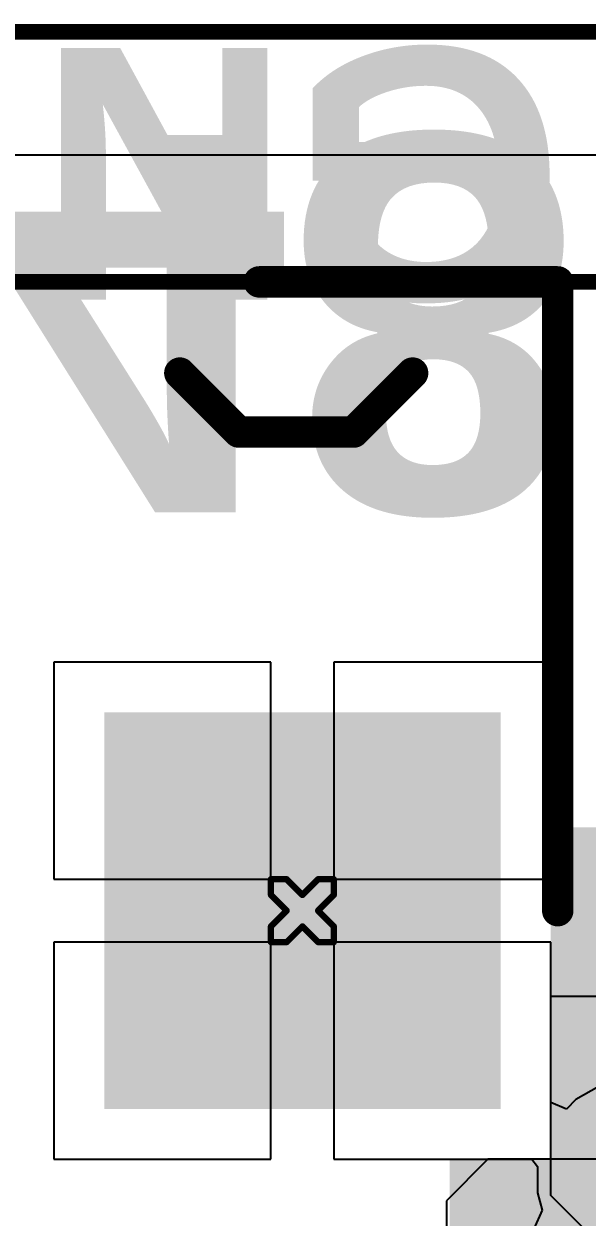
# Model space of a CAD drawing. Header units: inches. Extents: x -21 to 276, y -5 to 220.
# Drawn here: x 86.93 to 91.48, y 85.91 to 95.55 of the extents above; entities that cross this region are included whole.
import ezdxf

# ---------------------------------------------------------------- set-up
doc = ezdxf.new("R2010")
doc.units = ezdxf.units.IN
for name, color, linetype in [('Board_Outline', 216, 'Continuous'), ('Bottom Layer', 5, 'Continuous'), ('Bottom Overlay', 54, 'Continuous'), ('Bottom Solder', 6, 'Continuous'), ('Drill Drawing', 1, 'Continuous'), ('Ground', 16, 'Continuous'), ('Multi-Layer', 9, 'Continuous'), ('Pad Holes', 156, 'Continuous'), ('Power + Signal', 76, 'Continuous'), ('Top Layer', 1, 'Continuous'), ('Top Overlay', 2, 'Continuous'), ('Top Solder', 216, 'Continuous')]:
    doc.layers.add(name, color=color, linetype=linetype)
doc.styles.add('Arial_Bold', font='', dxfattribs={"height": 0.2})
doc.styles.get('Arial_Bold').set_extended_font_data('Arial', bold=True)

# ---------------------------------------------------------------- blocks, each defined once
blk = doc.blocks.new('DB128L_5_08_3P_BK_S_201')
at = {"layer": 'Bottom Layer'}
blk.add_hatch(color=5, dxfattribs=at).paths.add_polyline_path([(-3.58, 1.5), (-3.58, -1.5), (-6.58, -1.5), (-6.58, 1.5)])
at = {"layer": 'Bottom Solder'}
blk.add_hatch(color=6, dxfattribs=at).paths.add_polyline_path([(-3.4784, 1.6016), (-3.4784, -1.6016), (-6.6816, -1.6016), (-6.6816, 1.6016)])
at = {"layer": 'Ground'}
blk.add_hatch(color=16, dxfattribs=at).paths.add_polyline_path([(-3.58, 1.5), (-3.58, -1.5), (-6.58, -1.5), (-6.58, 1.5)])
at = {"layer": 'Multi-Layer'}
blk.add_hatch(color=9, dxfattribs=at).paths.add_polyline_path([(-3.58, 1.5), (-3.58, -1.5), (-6.58, -1.5), (-6.58, 1.5)])
at = {"layer": 'Pad Holes'}
h = blk.add_hatch(color=7, dxfattribs=at)
edge = h.paths.add_edge_path()
edge.add_arc((-5.08, 0), 0.8, 0, 360)
at = {"layer": 'Power + Signal'}
blk.add_hatch(color=76, dxfattribs=at).paths.add_polyline_path([(-3.58, 1.5), (-3.58, -1.5), (-6.58, -1.5), (-6.58, 1.5)])
at = {"layer": 'Top Layer'}
blk.add_hatch(color=1, dxfattribs=at).paths.add_polyline_path([(-3.58, 1.5), (-3.58, -1.5), (-6.58, -1.5), (-6.58, 1.5)])
at = {"layer": 'Top Solder'}
blk.add_hatch(color=216, dxfattribs=at).paths.add_polyline_path([(-3.4784, 1.6016), (-3.4784, -1.6016), (-6.6816, -1.6016), (-6.6816, 1.6016)])
at = {"layer": 'Top Overlay'}
for points in [[(-5.4944, -3.8667, 0.254, 0.254, 0), (-5.9711, -4.3434, 0.254, 0.254, 0)], [(-4.5661, -3.8667, 0.254, 0.254, 0), (-5.4944, -3.8667, 0.254, 0.254, 0)], [(-4.0894, -4.3434, 0.254, 0.254, 0), (-4.5661, -3.8667, 0.254, 0.254, 0)], [(7.6708, -5.08, 0.127, 0.127, 0), (-7.6708, -5.08, 0.127, 0.127, 0)]]:
    blk.add_lwpolyline(points, format="xyseb", dxfattribs=at)
for points in [[(-5.5579, -3.8667, 0.127, 0.127, 1), (-5.4309, -3.8667, 0.127, 0.127, 1)], [(-5.5579, -3.8667, 0.127, 0.127, 1), (-5.4309, -3.8667, 0.127, 0.127, 1)], [(-4.6296, -3.8667, 0.127, 0.127, 1), (-4.5026, -3.8667, 0.127, 0.127, 1)], [(-4.6296, -3.8667, 0.127, 0.127, 1), (-4.5026, -3.8667, 0.127, 0.127, 1)], [(-6.0346, -4.3434, 0.127, 0.127, 1), (-5.9076, -4.3434, 0.127, 0.127, 1)], [(-4.1529, -4.3434, 0.127, 0.127, 1), (-4.0259, -4.3434, 0.127, 0.127, 1)]]:
    blk.add_lwpolyline(points, format="xyseb", close=True, dxfattribs=at)

msp = doc.modelspace()

# ---------------------------------------------------------------- hatches: boundary and pattern name
at = {"layer": 'Bottom Layer'}
for points in [[(91.1896, 86.0348), (100.33, 86.0348), (100.33, 89.0548), (91.1896, 89.0548)], [(90.3732, 73.5485), (100.3046, 73.5485), (100.3046, 86.3732), (90.3732, 86.3732)]]:
    msp.add_hatch(color=5, dxfattribs=at).paths.add_polyline_path(points)
at = {"layer": 'Ground'}
for points in [[(91.1896, 86.0348), (100.33, 86.0348), (100.33, 89.0548), (91.1896, 89.0548)], [(90.3732, 73.0306), (100.3046, 73.0306), (100.3046, 86.3732), (90.3732, 86.3732)]]:
    msp.add_hatch(color=16, dxfattribs=at).paths.add_polyline_path(points)
at = {"layer": 'Power + Signal'}
for points in [[(91.1896, 86.0348), (100.33, 86.0348), (100.33, 88.8008), (91.1896, 88.8008)], [(90.5021, 72.6284), (100.3046, 72.6284), (100.3046, 86.3732), (90.5021, 86.3732)]]:
    msp.add_hatch(color=76, dxfattribs=at).paths.add_polyline_path(points)
at = {"layer": 'Top Layer'}
msp.add_hatch(color=1, dxfattribs=at).paths.add_polyline_path([(90.3732, 71.7659), (91.8232, 71.7659), (91.8232, 86.3732), (90.3732, 86.3732)])

# ---------------------------------------------------------------- linework, layer by layer
at = {"layer": 'Board_Outline'}
msp.add_lwpolyline([(-4.4985, 95.4822, 0.127, 0.127, 0), (109.5015, 95.4822, 0.127, 0.127, 0)], format="xyseb", dxfattribs=at)
at = {"layer": 'Bottom Layer'}
for p, q in [((51.9176, 94.488), (92.5885, 94.488)), ((88.9276, 90.3892), (87.1736, 90.3892)), ((87.1736, 90.3892), (87.1736, 88.6352)), ((88.9276, 88.6352), (88.9276, 90.3892)), ((91.1896, 90.3892), (89.4356, 90.3892)), ((89.4356, 90.3892), (89.4356, 88.6352)), ((91.1896, 88.6352), (91.1896, 90.3892)), ((87.1736, 88.6352), (88.9276, 88.6352)), ((89.4356, 88.6352), (91.1896, 88.6352)), ((88.9276, 88.1272), (87.1736, 88.1272)), ((87.1736, 88.1272), (87.1736, 86.3732)), ((88.9276, 86.3732), (88.9276, 88.1272)), ((91.1896, 88.1272), (89.4356, 88.1272)), ((89.4356, 88.1272), (89.4356, 86.3732)), ((91.1896, 86.8309), (91.1896, 88.1272)), ((91.5772, 86.9611), (91.393, 86.8547)), ((91.3166, 86.7783), (91.1896, 86.8309)), ((91.393, 86.8547), (91.3166, 86.7783)), ((87.1736, 86.3732), (88.9276, 86.3732)), ((89.4356, 86.3732), (91.036, 86.3732)), ((91.036, 86.3732), (91.0811, 86.3145)), ((91.0811, 86.3145), (91.0811, 86.1017)), ((91.0811, 86.1017), (91.1189, 85.9605)), ((91.1189, 85.9605), (91.0533, 85.8114))]:
    msp.add_line(p, q, dxfattribs=at)
at = {"layer": 'Bottom Overlay'}
for points in [[(88.8326, 93.4612, 0.254, 0.254, 0), (91.2456, 93.4612, 0.254, 0.254, 0)], [(91.2456, 88.3812, 0.254, 0.254, 0), (91.2456, 93.4612, 0.254, 0.254, 0)]]:
    msp.add_lwpolyline(points, format="xyseb", dxfattribs=at)
for points in [[(88.7691, 93.4612, 0.127, 0.127, 1), (88.8961, 93.4612, 0.127, 0.127, 1)], [(91.1821, 93.4612, 0.127, 0.127, 1), (91.3091, 93.4612, 0.127, 0.127, 1)], [(91.1821, 93.4612, 0.127, 0.127, 1), (91.3091, 93.4612, 0.127, 0.127, 1)], [(91.1821, 88.3812, 0.127, 0.127, 1), (91.3091, 88.3812, 0.127, 0.127, 1)]]:
    msp.add_lwpolyline(points, format="xyseb", close=True, dxfattribs=at)
at = {"layer": 'Drill Drawing'}
for points in [[(88.9276, 88.5082, 0.0508, 0.0508, 0), (88.9276, 88.6352, 0.0508, 0.0508, 0)], [(88.9276, 88.6352, 0.0508, 0.0508, 0), (89.0546, 88.6352, 0.0508, 0.0508, 0)], [(89.0546, 88.6352, 0.0508, 0.0508, 0), (89.1816, 88.5082, 0.0508, 0.0508, 0)], [(89.1816, 88.5082, 0.0508, 0.0508, 0), (89.3086, 88.6352, 0.0508, 0.0508, 0)], [(89.3086, 88.6352, 0.0508, 0.0508, 0), (89.4356, 88.6352, 0.0508, 0.0508, 0)], [(89.4356, 88.5082, 0.0508, 0.0508, 0), (89.4356, 88.6352, 0.0508, 0.0508, 0)], [(88.9276, 88.5082, 0.0508, 0.0508, 0), (89.0546, 88.3812, 0.0508, 0.0508, 0)], [(89.3086, 88.3812, 0.0508, 0.0508, 0), (89.4356, 88.5082, 0.0508, 0.0508, 0)], [(88.9276, 88.2542, 0.0508, 0.0508, 0), (89.0546, 88.3812, 0.0508, 0.0508, 0)], [(89.3086, 88.3812, 0.0508, 0.0508, 0), (89.4356, 88.2542, 0.0508, 0.0508, 0)], [(88.9276, 88.1272, 0.0508, 0.0508, 0), (88.9276, 88.2542, 0.0508, 0.0508, 0)], [(89.0546, 88.1272, 0.0508, 0.0508, 0), (89.1816, 88.2542, 0.0508, 0.0508, 0)], [(89.1816, 88.2542, 0.0508, 0.0508, 0), (89.3086, 88.1272, 0.0508, 0.0508, 0)], [(89.4356, 88.1272, 0.0508, 0.0508, 0), (89.4356, 88.2542, 0.0508, 0.0508, 0)], [(88.9276, 88.1272, 0.0508, 0.0508, 0), (89.0546, 88.1272, 0.0508, 0.0508, 0)], [(89.3086, 88.1272, 0.0508, 0.0508, 0), (89.4356, 88.1272, 0.0508, 0.0508, 0)]]:
    msp.add_lwpolyline(points, format="xyseb", dxfattribs=at)
for points in [[(88.9149, 88.6352, 0.0254, 0.0254, 1), (88.9403, 88.6352, 0.0254, 0.0254, 1)], [(88.9149, 88.6352, 0.0254, 0.0254, 1), (88.9403, 88.6352, 0.0254, 0.0254, 1)], [(89.0419, 88.6352, 0.0254, 0.0254, 1), (89.0673, 88.6352, 0.0254, 0.0254, 1)], [(89.0419, 88.6352, 0.0254, 0.0254, 1), (89.0673, 88.6352, 0.0254, 0.0254, 1)], [(89.2959, 88.6352, 0.0254, 0.0254, 1), (89.3213, 88.6352, 0.0254, 0.0254, 1)], [(89.2959, 88.6352, 0.0254, 0.0254, 1), (89.3213, 88.6352, 0.0254, 0.0254, 1)], [(89.4229, 88.6352, 0.0254, 0.0254, 1), (89.4483, 88.6352, 0.0254, 0.0254, 1)], [(89.4229, 88.6352, 0.0254, 0.0254, 1), (89.4483, 88.6352, 0.0254, 0.0254, 1)], [(88.9149, 88.5082, 0.0254, 0.0254, 1), (88.9403, 88.5082, 0.0254, 0.0254, 1)], [(88.9149, 88.5082, 0.0254, 0.0254, 1), (88.9403, 88.5082, 0.0254, 0.0254, 1)], [(89.1689, 88.5082, 0.0254, 0.0254, 1), (89.1943, 88.5082, 0.0254, 0.0254, 1)], [(89.1689, 88.5082, 0.0254, 0.0254, 1), (89.1943, 88.5082, 0.0254, 0.0254, 1)], [(89.4229, 88.5082, 0.0254, 0.0254, 1), (89.4483, 88.5082, 0.0254, 0.0254, 1)], [(89.4229, 88.5082, 0.0254, 0.0254, 1), (89.4483, 88.5082, 0.0254, 0.0254, 1)], [(89.0419, 88.3812, 0.0254, 0.0254, 1), (89.0673, 88.3812, 0.0254, 0.0254, 1)], [(89.0419, 88.3812, 0.0254, 0.0254, 1), (89.0673, 88.3812, 0.0254, 0.0254, 1)], [(89.2959, 88.3812, 0.0254, 0.0254, 1), (89.3213, 88.3812, 0.0254, 0.0254, 1)], [(89.2959, 88.3812, 0.0254, 0.0254, 1), (89.3213, 88.3812, 0.0254, 0.0254, 1)], [(88.9149, 88.2542, 0.0254, 0.0254, 1), (88.9403, 88.2542, 0.0254, 0.0254, 1)], [(88.9149, 88.2542, 0.0254, 0.0254, 1), (88.9403, 88.2542, 0.0254, 0.0254, 1)], [(89.1689, 88.2542, 0.0254, 0.0254, 1), (89.1943, 88.2542, 0.0254, 0.0254, 1)], [(89.1689, 88.2542, 0.0254, 0.0254, 1), (89.1943, 88.2542, 0.0254, 0.0254, 1)], [(89.4229, 88.2542, 0.0254, 0.0254, 1), (89.4483, 88.2542, 0.0254, 0.0254, 1)], [(89.4229, 88.2542, 0.0254, 0.0254, 1), (89.4483, 88.2542, 0.0254, 0.0254, 1)], [(88.9149, 88.1272, 0.0254, 0.0254, 1), (88.9403, 88.1272, 0.0254, 0.0254, 1)], [(88.9149, 88.1272, 0.0254, 0.0254, 1), (88.9403, 88.1272, 0.0254, 0.0254, 1)], [(89.0419, 88.1272, 0.0254, 0.0254, 1), (89.0673, 88.1272, 0.0254, 0.0254, 1)], [(89.0419, 88.1272, 0.0254, 0.0254, 1), (89.0673, 88.1272, 0.0254, 0.0254, 1)], [(89.2959, 88.1272, 0.0254, 0.0254, 1), (89.3213, 88.1272, 0.0254, 0.0254, 1)], [(89.2959, 88.1272, 0.0254, 0.0254, 1), (89.3213, 88.1272, 0.0254, 0.0254, 1)], [(89.4229, 88.1272, 0.0254, 0.0254, 1), (89.4483, 88.1272, 0.0254, 0.0254, 1)], [(89.4229, 88.1272, 0.0254, 0.0254, 1), (89.4483, 88.1272, 0.0254, 0.0254, 1)]]:
    msp.add_lwpolyline(points, format="xyseb", close=True, dxfattribs=at)
at = {"layer": 'Ground'}
for p, q in [((51.9176, 94.488), (92.5885, 94.488)), ((88.9276, 90.3892), (87.1736, 90.3892)), ((87.1736, 90.3892), (87.1736, 88.6352)), ((88.9276, 88.6352), (88.9276, 90.3892)), ((91.1896, 90.3892), (89.4356, 90.3892)), ((89.4356, 90.3892), (89.4356, 88.6352)), ((91.1896, 88.6352), (91.1896, 90.3892)), ((87.1736, 88.6352), (88.9276, 88.6352)), ((89.4356, 88.6352), (91.1896, 88.6352)), ((88.9276, 88.1272), (87.1736, 88.1272)), ((87.1736, 88.1272), (87.1736, 86.3732)), ((88.9276, 86.3732), (88.9276, 88.1272)), ((91.1896, 88.1272), (89.4356, 88.1272)), ((89.4356, 88.1272), (89.4356, 86.3732)), ((91.1896, 86.8309), (91.1896, 88.1272)), ((91.5772, 86.9611), (91.393, 86.8547)), ((91.3166, 86.7783), (91.1896, 86.8309)), ((91.393, 86.8547), (91.3166, 86.7783)), ((87.1736, 86.3732), (88.9276, 86.3732)), ((89.4356, 86.3732), (91.036, 86.3732)), ((91.036, 86.3732), (91.0811, 86.3145)), ((91.0811, 86.3145), (91.0811, 86.1017)), ((91.0811, 86.1017), (91.1189, 85.9605)), ((91.1189, 85.9605), (91.0533, 85.8114))]:
    msp.add_line(p, q, dxfattribs=at)
at = {"layer": 'Power + Signal'}
for p, q in [((51.9176, 94.488), (92.5885, 94.488)), ((88.9276, 90.3892), (87.1736, 90.3892)), ((87.1736, 90.3892), (87.1736, 88.6352)), ((88.9276, 88.6352), (88.9276, 90.3892)), ((91.1896, 90.3892), (89.4356, 90.3892)), ((89.4356, 90.3892), (89.4356, 88.6352)), ((91.1896, 88.6352), (91.1896, 90.3892)), ((87.1736, 88.6352), (88.9276, 88.6352)), ((89.4356, 88.6352), (91.1896, 88.6352)), ((88.9276, 88.1272), (87.1736, 88.1272)), ((87.1736, 88.1272), (87.1736, 86.3732)), ((88.9276, 86.3732), (88.9276, 88.1272)), ((91.1896, 88.1272), (89.4356, 88.1272)), ((89.4356, 88.1272), (89.4356, 86.3732)), ((91.1896, 86.8309), (91.1896, 88.1272)), ((91.5772, 86.9611), (91.393, 86.8547)), ((91.3166, 86.7783), (91.1896, 86.8309)), ((91.393, 86.8547), (91.3166, 86.7783)), ((87.1736, 86.3732), (88.9276, 86.3732)), ((89.4356, 86.3732), (91.036, 86.3732)), ((90.6816, 86.3732), (90.3456, 86.0372)), ((92.0731, 86.3732), (90.6816, 86.3732)), ((91.036, 86.3732), (91.0811, 86.3145)), ((91.0811, 86.3145), (91.0811, 86.1017)), ((91.0811, 86.1017), (91.1189, 85.9605)), ((90.3456, 86.0372), (90.3456, 82.5776)), ((91.1189, 85.9605), (91.0533, 85.8114))]:
    msp.add_line(p, q, dxfattribs=at)
at = {"layer": 'Top Layer'}
for p, q in [((51.9176, 94.488), (92.5885, 94.488)), ((88.9276, 90.3892), (87.1736, 90.3892)), ((87.1736, 90.3892), (87.1736, 88.6352)), ((88.9276, 88.6352), (88.9276, 90.3892)), ((91.1896, 90.3892), (89.4356, 90.3892)), ((89.4356, 90.3892), (89.4356, 88.6352)), ((91.1896, 88.6352), (91.1896, 90.3892)), ((87.1736, 88.6352), (88.9276, 88.6352)), ((89.4356, 88.6352), (91.1896, 88.6352)), ((88.9276, 88.1272), (87.1736, 88.1272)), ((87.1736, 88.1272), (87.1736, 86.3732)), ((88.9276, 86.3732), (88.9276, 88.1272)), ((91.1896, 88.1272), (89.4356, 88.1272)), ((89.4356, 88.1272), (89.4356, 86.3732)), ((91.1896, 86.8309), (91.1896, 88.1272)), ((91.1896, 87.6917), (92.9837, 87.6917)), ((91.1896, 86.0807), (91.1896, 87.6917)), ((91.5772, 86.9611), (91.393, 86.8547)), ((91.3166, 86.7783), (91.1896, 86.8309)), ((91.393, 86.8547), (91.3166, 86.7783)), ((87.1736, 86.3732), (88.9276, 86.3732)), ((89.4356, 86.3732), (91.036, 86.3732)), ((91.036, 86.3732), (91.0811, 86.3145)), ((91.0811, 86.3145), (91.0811, 86.1017)), ((91.0811, 86.1017), (91.1189, 85.9605)), ((91.7585, 85.5118), (91.1896, 86.0807)), ((91.1189, 85.9605), (91.0533, 85.8114))]:
    msp.add_line(p, q, dxfattribs=at)

# ---------------------------------------------------------------- block references
at = {"rotation": 180}
msp.add_blockref('DB128L_5_08_3P_BK_S_201', (84.1016, 88.3812), dxfattribs=at)

# ---------------------------------------------------------------- texts
at = {"layer": 'Bottom Overlay', "style": 'Arial_Bold', "text_generation_flag": 2}
msp.add_text('RS-485', height=3.048, rotation=180, dxfattribs=at).set_placement((79.3567, 94.6487))
at = {"layer": 'Top Overlay', "style": 'Arial_Bold'}
msp.add_text('GND', height=2.032, rotation=180, dxfattribs=at).set_placement((91.2964, 95.3496))

doc.saveas('drawing.dxf')
